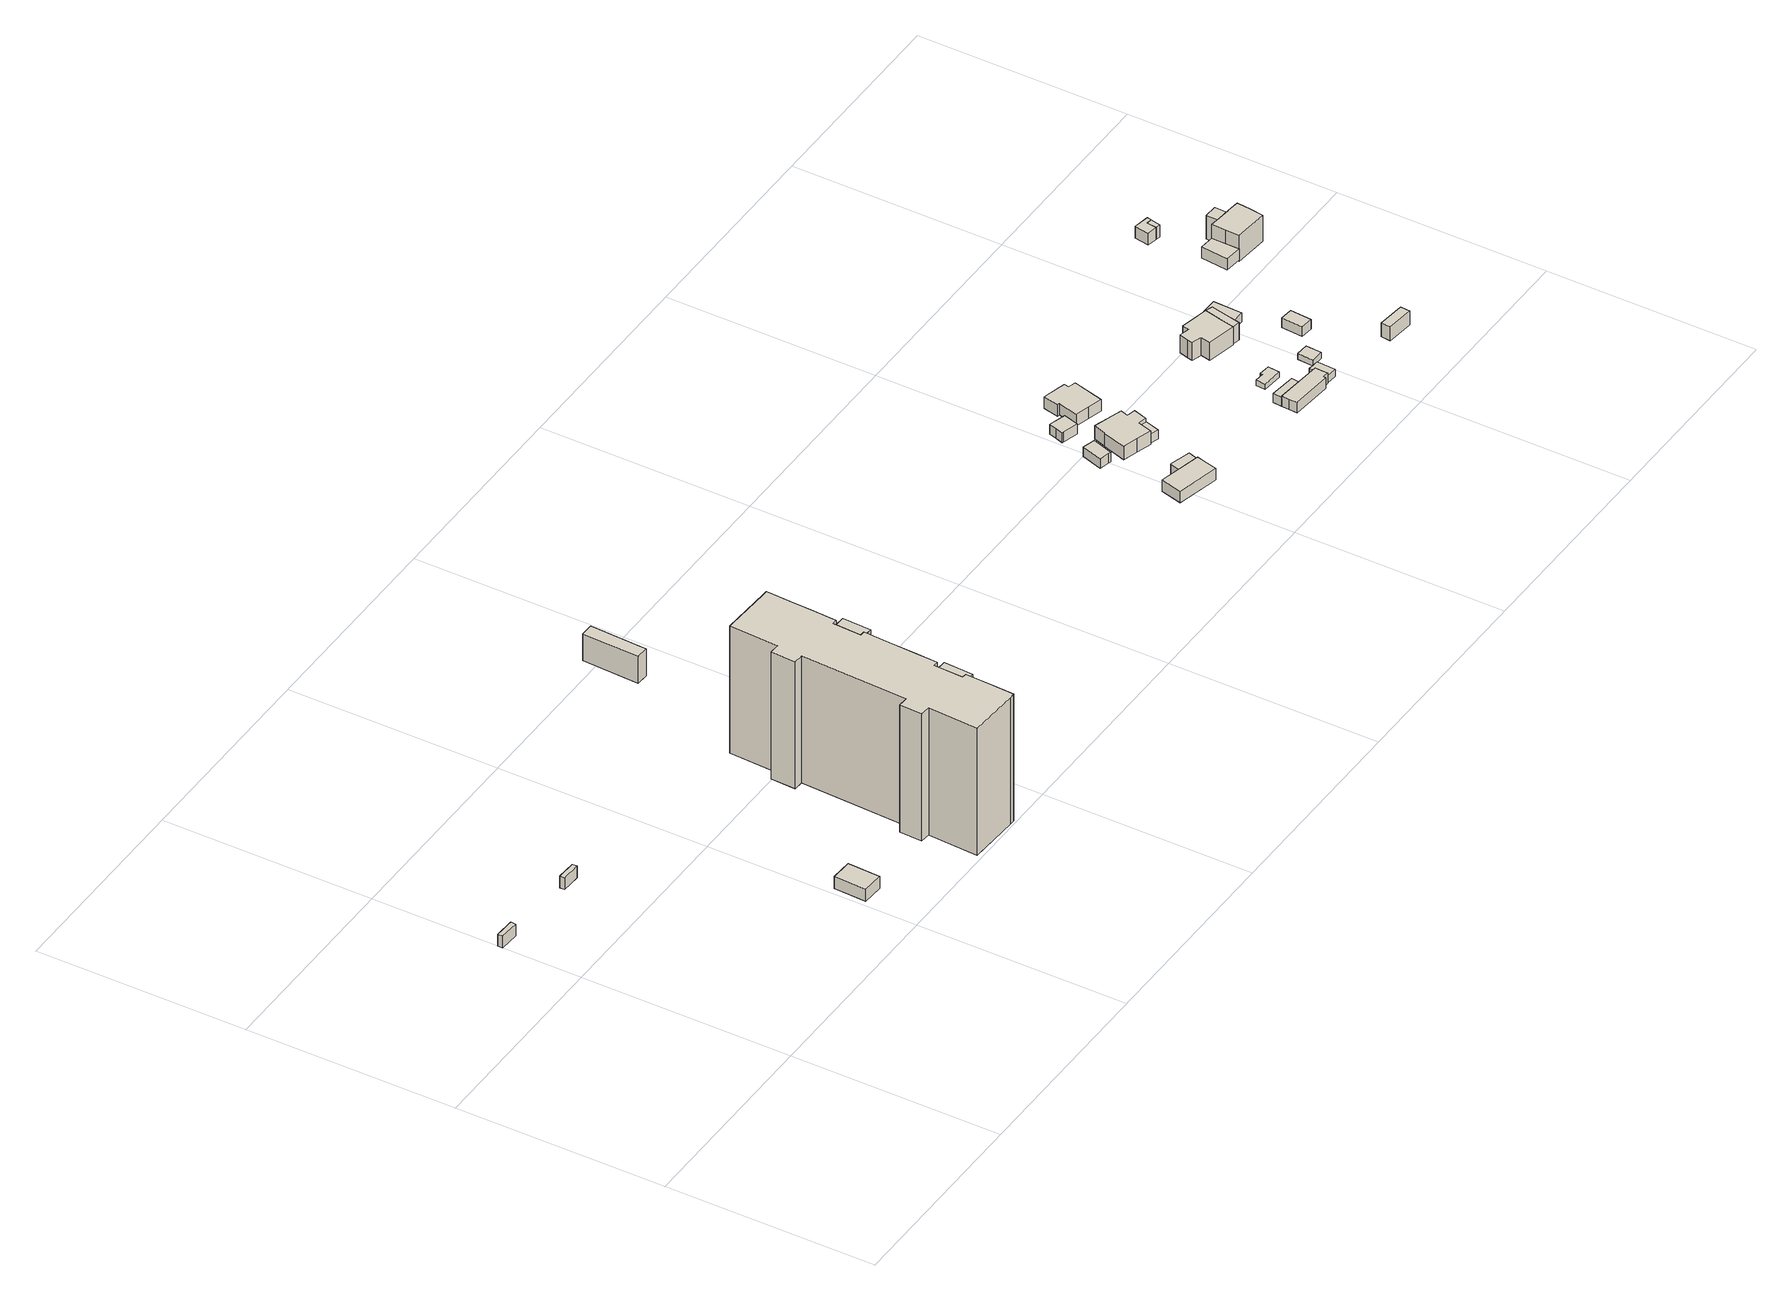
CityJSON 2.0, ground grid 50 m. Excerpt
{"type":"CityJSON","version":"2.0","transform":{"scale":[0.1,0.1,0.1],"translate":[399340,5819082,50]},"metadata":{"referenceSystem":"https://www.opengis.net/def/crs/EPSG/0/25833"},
"CityObjects":{
"building1":{"type":"Building","attributes":{"Gemeindeschluessel":"11000011","BezugspunktDach":"2200","function":"51009_1610","measuredHeight":3.12,"storeysAboveGround":0},"address":[{"country":"Germany","locality":"Berlin"}],"geometry":[{"type":"Solid","lod":"1","boundaries":[[[[0,1,2,3]],[[4,5,6,7]],[[4,7,3,2]],[[5,4,2,1]],[[6,5,1,0]],[[7,6,0,3]]]]}]},
"building2":{"type":"Building","attributes":{"Gemeindeschluessel":"11000011","BezugspunktDach":"2200","function":"51009_1610","measuredHeight":3.1,"storeysAboveGround":0},"address":[{"country":"Germany","locality":"Berlin"}],"geometry":[{"type":"Solid","lod":"1","boundaries":[[[[8,9,10,11]],[[12,13,14,15]],[[12,15,11,10]],[[13,12,10,9]],[[14,13,9,8]],[[15,14,8,11]]]]}]},
"building3":{"type":"Building","attributes":{"Gemeindeschluessel":"11000011","BezugspunktDach":"2200","function":"31001_2520","measuredHeight":3.05,"storeysAboveGround":1},"address":[{"country":"Germany","locality":"Berlin","thoroughfareNumber":"13 (1)","thoroughfareName":"Rhinstraße"}],"geometry":[{"type":"Solid","lod":"1","boundaries":[[[[16,17,18,19]],[[20,21,22,23]],[[20,23,19,18]],[[21,20,18,17]],[[22,21,17,16]],[[23,22,16,19]]]]}]},
"building4":{"type":"Building","attributes":{"Gemeindeschluessel":"11000011","function":"31001_1010"},"address":[{"country":"Germany","locality":"Berlin","thoroughfareNumber":"13, 15","thoroughfareName":"Rhinstraße"}],"children":["building4-1","building4-2","building4-3"]},
"building4-1":{"type":"BuildingPart","attributes":{"BezugspunktDach":"2200","measuredHeight":33.27,"storeysAboveGround":11},"parents":["building4"],"geometry":[{"type":"MultiSurface","lod":"1","boundaries":[[[24,25,26,27,28,29,30,31,32,33,34,35,36,37,38,39,40,41,42,43,44,45,46,47,48,49,50]],[[51,52,53,54,55,56,57,58,59,60,61,62,63,64,65,66,67,68,69,70,71,72,73,74,75,76,77]],[[51,77,50,49]],[[52,51,49,48]],[[53,52,48,47]],[[54,53,47,46]],[[55,54,46,45]],[[56,55,45,44]],[[57,56,44,43]],[[58,57,43,42]],[[59,58,42,41]],[[60,59,41,40]],[[61,60,40,39]],[[62,61,39,38]],[[78,79,38,37]],[[63,62,80,81,82]],[[83,78,37,36]],[[64,63,81,84]],[[85,83,84,86,65,64,36,35]],[[66,65,35,34]],[[67,66,34,33]],[[68,67,33,32]],[[69,68,87,88,89]],[[70,69,89,90,91,92,93,31,30]],[[71,70,90,94,95,91,96,30,29]],[[72,71,29,28]],[[73,72,28,27]],[[74,73,27,26]],[[75,74,26,25]],[[76,75,25,24]],[[77,76,24,50]],[[82,81,80,79,78]],[[84,81,78,83]],[[86,84,83,85]],[[89,88,87,92,97]],[[93,92,91,90,89]],[[96,91,95,94,90]]]}]},
"building4-2":{"type":"BuildingPart","attributes":{"BezugspunktDach":"2200","measuredHeight":33.97,"storeysAboveGround":11},"parents":["building4"],"geometry":[{"type":"MultiSurface","lod":"1","boundaries":[[[95,98,99,87,92,91]],[[89,88,100,101,94,90]],[[100,88,87,99]],[[101,100,99,98]],[[94,101,98,95]],[[89,90,102,91,92]],[[88,89,92,87]],[[103,90,94,104,95,91]]]}]},
"building4-3":{"type":"BuildingPart","attributes":{"BezugspunktDach":"2200","measuredHeight":33.56,"storeysAboveGround":11},"parents":["building4"],"geometry":[{"type":"MultiSurface","lod":"1","boundaries":[[[105,106,78,83]],[[81,107,108,84]],[[107,80,79,106]],[[108,107,106,105]],[[108,105,85,86]],[[81,84,83,78]],[[81,78,79,80]],[[84,86,85,83]]]}]},
"building5":{"type":"Building","attributes":{"Gemeindeschluessel":"11000011","BezugspunktDach":"2200","function":"51009_1610","measuredHeight":6.97,"storeysAboveGround":0},"address":[{"country":"Germany","locality":"Berlin"}],"geometry":[{"type":"Solid","lod":"1","boundaries":[[[[109,110,111,112]],[[113,114,115,116]],[[113,116,112,111]],[[114,113,111,110]],[[115,114,110,109]],[[116,115,109,112]]]]}]},
"building6":{"type":"Building","attributes":{"Gemeindeschluessel":"11000011","BezugspunktDach":"2200","function":"31001_1010","measuredHeight":3.26,"storeysAboveGround":1},"address":[{"country":"Germany","locality":"Berlin","thoroughfareNumber":"114","thoroughfareName":"Hohenschönhauser Weg"}],"geometry":[{"type":"Solid","lod":"1","boundaries":[[[[117,118,119,120,121]],[[122,123,124,125,126]],[[122,126,121,120]],[[123,122,120,119]],[[124,123,119,118]],[[125,124,118,117]],[[126,125,117,121]]]]}]},
"building7":{"type":"Building","attributes":{"Gemeindeschluessel":"11000011","BezugspunktDach":"2200","function":"31001_2723","measuredHeight":2.49,"storeysAboveGround":1},"address":[{"country":"Germany","locality":"Berlin","thoroughfareNumber":"116 (1)","thoroughfareName":"Hohenschönhauser Weg"}],"geometry":[{"type":"Solid","lod":"1","boundaries":[[[[127,128,129,130,131]],[[132,133,134,135,136]],[[132,136,131,130]],[[133,132,130,129]],[[134,133,129,128]],[[135,134,128,127]],[[136,135,127,131]]]]}]},
"building8":{"type":"Building","attributes":{"Gemeindeschluessel":"11000011","BezugspunktDach":"2200","function":"31001_2143","measuredHeight":2.92,"storeysAboveGround":1},"address":[{"country":"Germany","locality":"Berlin","thoroughfareNumber":"114 (1)","thoroughfareName":"Hohenschönhauser Weg"}],"geometry":[{"type":"Solid","lod":"1","boundaries":[[[[137,138,139,140]],[[141,142,143,144]],[[141,144,140,139]],[[142,141,139,138]],[[143,142,138,137]],[[144,143,137,140]]]]}]},
"building9":{"type":"Building","attributes":{"Gemeindeschluessel":"11000011","BezugspunktDach":"2200","function":"31001_2143","measuredHeight":2.81,"storeysAboveGround":1},"address":[{"country":"Germany","locality":"Berlin","thoroughfareNumber":"118 (1)","thoroughfareName":"Hohenschönhauser Weg"}],"geometry":[{"type":"Solid","lod":"1","boundaries":[[[[145,146,147,148,149,150,151]],[[152,153,154,155,156,157,158]],[[152,158,151,150]],[[153,152,150,149]],[[154,153,149,148]],[[155,154,148,147]],[[156,155,147,146]],[[157,156,146,145]],[[158,157,145,151]]]]}]},
"building10":{"type":"Building","attributes":{"Gemeindeschluessel":"11000011","BezugspunktDach":"2200","function":"31001_1010","measuredHeight":4.93,"storeysAboveGround":1},"address":[{"country":"Germany","locality":"Berlin","thoroughfareNumber":"116","thoroughfareName":"Hohenschönhauser Weg"}],"geometry":[{"type":"Solid","lod":"1","boundaries":[[[[159,160,161,162,163,164,165,166,167,168,169,170]],[[171,172,173,174,175,176,177,178,179,180,181,182]],[[171,182,170,169]],[[172,171,169,168]],[[173,172,168,167]],[[174,173,167,166]],[[175,174,166,165]],[[176,175,165,164]],[[177,176,164,163]],[[178,177,163,162]],[[179,178,162,161]],[[180,179,161,160]],[[181,180,160,159]],[[182,181,159,170]]]]}]},
"building11":{"type":"Building","attributes":{"Gemeindeschluessel":"11000011","BezugspunktDach":"2200","function":"51009_1610","measuredHeight":2.3,"storeysAboveGround":0},"address":[{"country":"Germany","locality":"Berlin"}],"geometry":[{"type":"Solid","lod":"1","boundaries":[[[[183,184,185,186]],[[187,188,189,190]],[[187,190,186,185]],[[188,187,185,184]],[[189,188,184,183]],[[190,189,183,186]]]]}]},
"building12":{"type":"Building","attributes":{"Gemeindeschluessel":"11000011","BezugspunktDach":"2200","function":"31001_1010","measuredHeight":3.87,"storeysAboveGround":1},"address":[{"country":"Germany","locality":"Berlin","thoroughfareNumber":"118","thoroughfareName":"Hohenschönhauser Weg"}],"geometry":[{"type":"Solid","lod":"1","boundaries":[[[[191,192,193,194,195,196,197,198,199,200]],[[201,202,203,204,205,206,207,208,209,210]],[[201,210,200,199]],[[202,201,199,198]],[[203,202,198,197]],[[204,203,197,196]],[[205,204,196,195]],[[206,205,195,194]],[[207,206,194,193]],[[208,207,193,192]],[[209,208,192,191]],[[210,209,191,200]]]]}]},
"building13":{"type":"Building","attributes":{"Gemeindeschluessel":"11000011","function":"31001_1313"},"address":[{"country":"Germany","locality":"Berlin","thoroughfareNumber":"128","thoroughfareName":"Hohenschönhauser Weg"}],"children":["building13-1","building13-2"]},
"building13-1":{"type":"BuildingPart","attributes":{"BezugspunktDach":"2200","measuredHeight":3.01,"storeysAboveGround":1},"parents":["building13"],"geometry":[{"type":"MultiSurface","lod":"1","boundaries":[[[211,212,213,214,215,216,217,218,219]],[[220,221,222,223,224,225,226,227,228]],[[220,228,219,218]],[[221,220,218,217]],[[229,230,217,216]],[[223,222,216,215]],[[224,223,215,214]],[[225,224,214,213]],[[226,225,213,212]],[[227,226,212,211]],[[228,227,211,219]],[[222,221,230,229]]]}]},
"building13-2":{"type":"BuildingPart","attributes":{"BezugspunktDach":"2200","measuredHeight":2.25,"storeysAboveGround":1},"parents":["building13"],"geometry":[{"type":"Solid","lod":"1","boundaries":[[[[229,231,232,230]],[[233,234,222,221]],[[233,221,230,232]],[[234,233,232,231]],[[222,234,231,229]],[[221,222,229,230]]]]}]},
"building14":{"type":"Building","attributes":{"Gemeindeschluessel":"11000011","BezugspunktDach":"2200","function":"31001_1313","measuredHeight":1.34,"storeysAboveGround":1},"address":[{"country":"Germany","locality":"Berlin","thoroughfareNumber":"148","thoroughfareName":"Hohenschönhauser Weg"}],"geometry":[{"type":"Solid","lod":"1","boundaries":[[[[235,236,237,238,239,240]],[[241,242,243,244,245,246]],[[241,246,240,239]],[[242,241,239,238]],[[243,242,238,237]],[[244,243,237,236]],[[245,244,236,235]],[[246,245,235,240]]]]}]},
"building15":{"type":"Building","attributes":{"Gemeindeschluessel":"11000011","BezugspunktDach":"2200","function":"31001_2143","measuredHeight":1.81,"storeysAboveGround":1},"address":[{"country":"Germany","locality":"Berlin","thoroughfareNumber":"128 (2)","thoroughfareName":"Hohenschönhauser Weg"}],"geometry":[{"type":"Solid","lod":"1","boundaries":[[[[247,248,249,250,251]],[[252,253,254,255,256]],[[252,256,251,250]],[[253,252,250,249]],[[254,253,249,248]],[[255,254,248,247]],[[256,255,247,251]]]]}]},
"building16":{"type":"Building","attributes":{"Gemeindeschluessel":"11000011","BezugspunktDach":"2200","function":"31001_1010","measuredHeight":6.18,"storeysAboveGround":1},"address":[{"country":"Germany","locality":"Berlin","thoroughfareNumber":"124","thoroughfareName":"Hohenschönhauser Weg"}],"geometry":[{"type":"Solid","lod":"1","boundaries":[[[[257,258,259,260,261,262,263,264,265,266]],[[267,268,269,270,271,272,273,274,275,276]],[[267,276,266,265]],[[268,267,265,264]],[[269,268,264,263]],[[270,269,263,262]],[[271,270,262,261]],[[272,271,261,260]],[[273,272,260,259]],[[274,273,259,258]],[[275,274,258,257]],[[276,275,257,266]]]]}]},
"building17":{"type":"Building","attributes":{"Gemeindeschluessel":"11000011","BezugspunktDach":"2200","function":"31001_2143","measuredHeight":1.56,"storeysAboveGround":1},"address":[{"country":"Germany","locality":"Berlin","thoroughfareNumber":"128 (1)","thoroughfareName":"Hohenschönhauser Weg"}],"geometry":[{"type":"Solid","lod":"1","boundaries":[[[[277,278,279,280]],[[281,282,283,284]],[[281,284,280,279]],[[282,281,279,278]],[[283,282,278,277]],[[284,283,277,280]]]]}]},
"building18":{"type":"Building","attributes":{"Gemeindeschluessel":"11000011","BezugspunktDach":"2200","function":"31001_2143","measuredHeight":6.04,"storeysAboveGround":1},"address":[{"country":"Germany","locality":"Berlin","thoroughfareNumber":"124 (1)","thoroughfareName":"Hohenschönhauser Weg"}],"geometry":[{"type":"Solid","lod":"1","boundaries":[[[[285,286,287,261,259]],[[288,289,290,291,292]],[[288,292,259,261]],[[289,288,261,287]],[[290,289,287,286]],[[291,290,286,285]],[[292,291,285,259]]]]}]},
"building19":{"type":"Building","attributes":{"Gemeindeschluessel":"11000011","BezugspunktDach":"2200","function":"31001_2143","measuredHeight":2.29,"storeysAboveGround":1},"address":[{"country":"Germany","locality":"Berlin","thoroughfareNumber":"124 (2)","thoroughfareName":"Hohenschönhauser Weg"}],"geometry":[{"type":"Solid","lod":"1","boundaries":[[[[293,294,295,296]],[[297,298,299,300]],[[297,300,296,295]],[[298,297,295,294]],[[299,298,294,293]],[[300,299,293,296]]]]}]},
"building20":{"type":"Building","attributes":{"Gemeindeschluessel":"11000011","BezugspunktDach":"2200","function":"31001_2463","measuredHeight":2.49,"storeysAboveGround":1},"address":[{"country":"Germany","locality":"Berlin","thoroughfareNumber":"152 (1)","thoroughfareName":"Hohenschönhauser Weg"}],"geometry":[{"type":"Solid","lod":"1","boundaries":[[[[301,302,303,304]],[[305,306,307,308]],[[305,308,304,303]],[[306,305,303,302]],[[307,306,302,301]],[[308,307,301,304]]]]}]},
"building21":{"type":"Building","attributes":{"Gemeindeschluessel":"11000011","BezugspunktDach":"2200","function":"31001_2143","measuredHeight":3.61,"storeysAboveGround":1},"address":[{"country":"Germany","locality":"Berlin","thoroughfareNumber":"154 (1)","thoroughfareName":"Hohenschönhauser Weg"}],"geometry":[{"type":"Solid","lod":"1","boundaries":[[[[309,310,311,312]],[[313,314,315,316]],[[313,316,312,311]],[[314,313,311,310]],[[315,314,310,309]],[[316,315,309,312]]]]}]},
"building22":{"type":"Building","attributes":{"Gemeindeschluessel":"11000011","BezugspunktDach":"2200","function":"31001_2143","measuredHeight":2.97,"storeysAboveGround":1},"address":[{"country":"Germany","locality":"Berlin","thoroughfareNumber":"17 (2)","thoroughfareName":"Seddiner Straße"}],"geometry":[{"type":"Solid","lod":"1","boundaries":[[[[317,318,319,320]],[[321,322,323,324]],[[321,324,320,319]],[[322,321,319,318]],[[323,322,318,317]],[[324,323,317,320]]]]}]},
"building23":{"type":"Building","attributes":{"Gemeindeschluessel":"11000011","BezugspunktDach":"2200","function":"31001_1313","measuredHeight":3.19,"storeysAboveGround":1},"address":[{"country":"Germany","locality":"Berlin","thoroughfareNumber":"17 (1)","thoroughfareName":"Seddiner Straße"}],"geometry":[{"type":"Solid","lod":"1","boundaries":[[[[325,326,327,328,329,330]],[[331,332,333,334,335,336]],[[331,336,330,329]],[[332,331,329,328]],[[333,332,328,327]],[[334,333,327,326]],[[335,334,326,325]],[[336,335,325,330]]]]}]},
"building24":{"type":"Building","attributes":{"Gemeindeschluessel":"11000011","BezugspunktDach":"2200","function":"51009_1610","measuredHeight":3.19,"storeysAboveGround":0},"address":[{"country":"Germany","locality":"Berlin"}],"geometry":[{"type":"Solid","lod":"1","boundaries":[[[[337,327,326,325]],[[334,333,338,335]],[[334,335,325,326]],[[333,334,326,327]],[[338,333,327,337]],[[335,338,337,325]]]]}]},
"building25":{"type":"Building","attributes":{"Gemeindeschluessel":"11000011","function":"31001_1010"},"address":[{"country":"Germany","locality":"Berlin","thoroughfareNumber":"17","thoroughfareName":"Seddiner Straße"}],"children":["building25-1","building25-2"]},
"building25-1":{"type":"BuildingPart","attributes":{"BezugspunktDach":"2200","measuredHeight":7.32,"storeysAboveGround":2},"parents":["building25"],"geometry":[{"type":"MultiSurface","lod":"1","boundaries":[[[339,340,341,342,343,344,345,346,347]],[[348,349,350,351,352,353,354,355,356]],[[348,356,347,346]],[[349,348,346,345]],[[350,349,345,344]],[[357,358,359,344,343]],[[352,351,343,342]],[[353,352,342,341]],[[354,353,341,340]],[[355,354,340,339]],[[356,355,339,347]],[[351,350,359,358,357]]]}]},
"building25-2":{"type":"BuildingPart","attributes":{"BezugspunktDach":"2200","measuredHeight":6.24,"storeysAboveGround":2},"parents":["building25"],"geometry":[{"type":"MultiSurface","lod":"1","boundaries":[[[357,360,361,362,358]],[[363,364,352,351,350]],[[363,350,358,362]],[[364,363,362,361]],[[351,352,360,357]],[[352,364,361,360]],[[365,350,351,357,358]]]}]}
},
"vertices":[
[48,685,40],[49,697,40],[1,699,40],[1,687,40],[1,699,9],[49,697,9],[48,685,9],[1,687,9],
[275,675,41],[275,686,41],[229,688,41],[229,677,41],[229,688,10],[275,686,10],[275,675,10],[229,677,10],
[564,127,41],[567,204,41],[516,206,41],[513,129,41],[516,206,10],[567,204,10],[564,127,10],[513,129,10],
[762,129,345],[756,10,345],[879,4,345],[891,4,345],[894,66,345],[896,121,345],[885,122,345],[888,192,345],[900,191,345],[902,249,345],[905,310,345],[908,371,345],[896,371,345],[899,439,345],[911,439,345],[914,494,345],[916,552,345],[919,610,345],[907,610,345],[783,616,345],[778,499,345],[754,500,345],[752,441,345],[775,440,345],[764,184,345],[740,185,345],[738,131,345],[740,185,13],[764,184,13],[775,440,13],[752,441,13],[754,500,13],[778,499,13],[783,616,13],[907,610,13],[919,610,13],[916,552,13],[914,494,13],[911,439,13],[899,439,13],[896,371,13],[908,371,13],[905,310,13],[902,249,13],[900,191,13],[888,192,13],[885,122,13],[896,121,13],[894,66,13],[891,4,13],[879,4,13],[756,10,13],[762,129,13],[738,131,13],[899,439,334],[911,439,334],[911,439,14],[899,439,14],[899,439,174],[896,371,334],[896,371,14],[908,371,334],[908,371,14],[900,191,328],[900,191,15],[888,192,15],[885,122,15],[885,122,328],[888,192,328],[888,192,176],[896,121,15],[896,121,328],[885,122,132],[888,192,245],
[922,120,328],[925,190,328],[925,190,15],[922,120,15],[885,122,176],[885,122,249],[896,121,249],
[933,370,334],[936,438,334],[936,438,14],[933,370,14],
[906,889,89],[912,1025,89],[882,1026,89],[876,890,89],[882,1026,19],[912,1025,19],[906,889,19],[876,890,19],
[2054,220,51],[2060,245,51],[2066,271,51],[1965,295,51],[1952,244,51],[1965,295,21],[2066,271,21],[2060,245,21],[2054,220,21],[1952,244,21],
[1989,437,45],[1995,435,45],[2011,484,45],[1981,492,45],[1965,443,45],[1981,492,20],[2011,484,20],[1995,435,20],[1989,437,20],[1965,443,20],
[2062,272,51],[2069,293,51],[2019,307,51],[2012,284,51],[2019,307,22],[2069,293,22],[2062,272,22],[2012,284,22],
[1998,549,49],[2035,539,49],[2040,557,49],[2045,575,49],[2005,587,49],[2000,568,49],[1994,550,49],[2000,568,23],[2005,587,23],[2045,575,23],[2040,557,23],[2035,539,23],[1998,549,23],[1994,550,23],
[2048,404,57],[2084,393,57],[2094,428,57],[2114,423,57],[2124,456,57],[2103,461,57],[2109,479,57],[2074,490,57],[2040,500,57],[2030,471,57],[2029,470,57],[2012,415,57],[2029,470,22],[2030,471,22],[2040,500,22],[2074,490,22],[2109,479,22],[2103,461,22],[2124,456,22],[2114,423,22],[2094,428,22],[2084,393,22],[2048,404,22],[2012,415,22],
[2103,387,49],[2114,423,49],[2094,428,49],[2084,393,49],[2094,428,26],[2114,423,26],[2103,387,26],[2084,393,26],
[2092,546,51],[2126,537,51],[2146,611,51],[2128,616,51],[2130,627,51],[2116,631,51],[2074,642,51],[2065,604,51],[2072,604,51],[2058,556,51],[2072,604,21],[2065,604,21],[2074,642,21],[2116,631,21],[2130,627,21],[2128,616,21],[2146,611,21],[2126,537,21],[2092,546,21],[2058,556,21],
[2419,177,55],[2421,183,55],[2435,182,55],[2435,195,55],[2436,213,55],[2384,218,55],[2322,224,55],[2321,205,55],[2320,186,55],[2321,205,28],[2322,224,28],[2384,218,28],[2436,213,28],[2435,195,28],[2435,182,28],[2421,183,28],[2419,177,28],[2320,186,28],[2384,218,51],[2322,224,51],
[2387,239,51],[2324,246,51],[2324,246,28],[2387,239,28],
[2405,280,38],[2408,308,38],[2381,311,38],[2381,305,38],[2358,307,38],[2356,284,38],[2358,307,24],[2381,305,24],[2381,311,24],[2408,308,24],[2405,280,24],[2356,284,24],
[2462,180,47],[2464,225,47],[2437,227,47],[2436,213,47],[2435,182,47],[2436,213,29],[2437,227,29],[2464,225,29],[2462,180,29],[2435,182,29],
[2386,455,70],[2381,431,70],[2449,416,70],[2457,454,70],[2466,492,70],[2399,506,70],[2395,490,70],[2371,496,70],[2365,474,70],[2362,461,70],[2365,474,23],[2371,496,23],[2395,490,23],[2399,506,23],[2466,492,23],[2457,454,23],[2449,416,23],[2381,431,23],[2386,455,23],[2362,461,23],
[2498,235,44],[2500,273,44],[2470,275,44],[2467,236,44],[2470,275,29],[2500,273,29],[2498,235,29],[2467,236,29],
[2467,413,70],[2475,449,70],[2483,486,70],[2466,492,25],[2483,486,25],[2475,449,25],[2467,413,25],[2449,416,25],
[2522,439,47],[2524,508,47],[2486,509,47],[2486,439,47],[2486,509,24],[2524,508,24],[2522,439,24],[2486,439,24],
[2573,305,50],[2577,356,50],[2547,359,50],[2543,308,50],[2547,359,25],[2577,356,25],[2573,305,25],[2543,308,25],
[2692,141,58],[2694,164,58],[2629,171,58],[2627,148,58],[2629,171,22],[2694,164,22],[2692,141,22],[2627,148,22],
[2700,552,46],[2701,619,46],[2666,622,46],[2659,557,46],[2666,622,17],[2701,619,17],[2700,552,17],[2659,557,17],
[2667,731,51],[2671,755,51],[2684,753,51],[2686,763,51],[2649,770,51],[2643,735,51],[2649,770,20],[2686,763,20],[2684,753,20],[2671,755,20],[2667,731,20],[2643,735,20],
[2679,729,51],[2679,729,20],
[2781,545,82],[2785,577,82],[2788,610,82],[2758,614,82],[2758,613,82],[2728,616,82],[2701,619,82],[2701,585,82],[2700,552,82],[2701,585,14],[2701,619,14],[2728,616,14],[2758,613,14],[2758,614,14],[2788,610,14],[2785,577,14],[2781,545,14],[2700,552,14],[2758,613,76],[2728,616,76],[2728,616,45],
[2758,614,76],[2759,646,76],[2728,648,76],[2728,648,14],[2759,646,14],[2728,616,48]
]}
